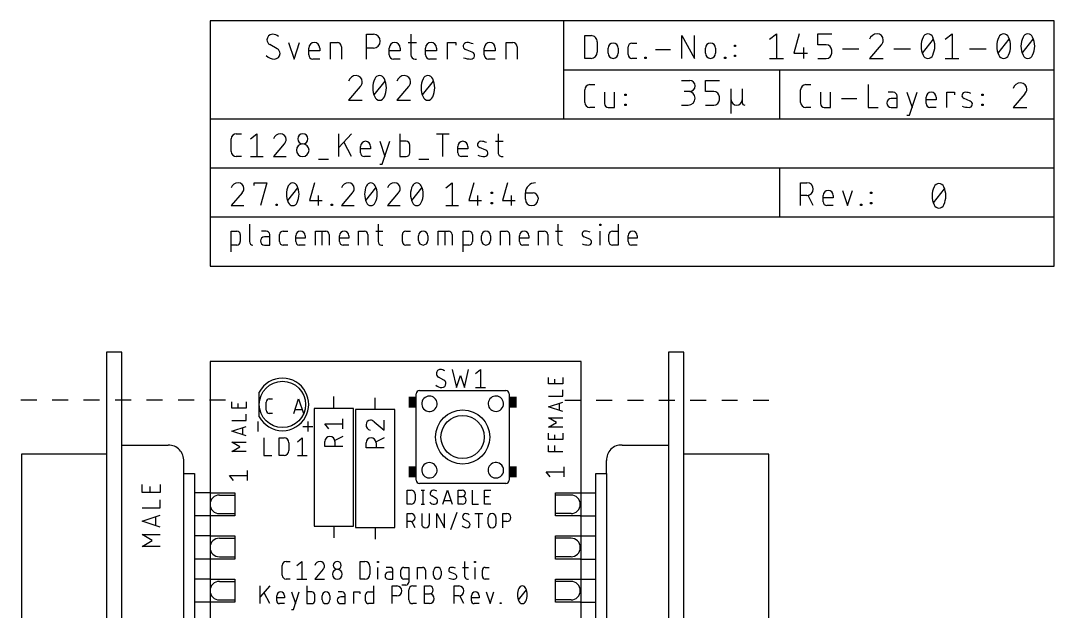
# Model space of a CAD drawing. Extents: x -12.2 to 54.6, y -5.6 to 69.1.
# Drawn here: x -12.2 to 54.6, y 30.8 to 69.1 of the extents above; entities that cross this region are included whole.
import ezdxf

# ---------------------------------------------------------------- set-up
doc = ezdxf.new("R2010")
doc.units = 0
for name, color, linetype in [('20', 30, 'CONTINUOUS'), ('21', 253, 'CONTINUOUS'), ('25', 253, 'CONTINUOUS'), ('48', 213, 'CONTINUOUS'), ('51', 253, 'CONTINUOUS')]:
    doc.layers.add(name, color=color, linetype=linetype)

# ---------------------------------------------------------------- blocks, each defined once
blk = doc.blocks.new('RECT')
blk.add_solid([(-0.5, -0.5), (0.5, -0.5), (-0.5, 0.5), (0.5, 0.5)])

msp = doc.modelspace()

# ---------------------------------------------------------------- linework, layer by layer
at = {"layer": '20'}
for p, q in [((0, 47), (0, -5)), ((24, 47), (0, 47)), ((24, -5), (24, 47))]:
    msp.add_line(p, q, dxfattribs=at)
at = {"layer": '21'}
for p, q in [((2.5485, 55.8864), (2.5485, 54.7645)), ((10.8694, 55.8864), (10.8694, 54.7645)), ((22.5046, 55.8864), (22.5046, 54.7645)), ((25.2019, 55.8116), (25.2019, 55.8864)), ((25.2019, 55.8864), (25.2767, 55.8864)), ((25.2767, 55.8116), (25.2019, 55.8116)), ((25.2767, 55.8864), (25.2767, 55.8116)), ((26.3968, 55.8864), (26.3968, 54.5402)), ((1.3589, 54.0914), (1.3589, 55.4376)), ((1.3589, 55.4376), (1.7328, 55.4376)), ((1.9572, 55.2133), (1.9572, 54.7645)), ((3.632, 55.4376), (3.3329, 55.4376)), ((3.8564, 55.0637), (3.5199, 55.0637)), ((3.8564, 54.5402), (3.8564, 55.2133)), ((4.5006, 54.7645), (4.5006, 55.2133)), ((4.725, 55.4376), (5.0241, 55.4376)), ((5.5481, 54.7645), (5.5481, 55.1385)), ((6.1464, 54.9889), (5.5481, 54.9889)), ((6.1464, 55.1385), (6.1464, 54.9889)), ((6.813, 54.5402), (6.813, 55.4376)), ((6.813, 55.4376), (7.4861, 55.4376)), ((7.2617, 54.5402), (7.2617, 55.4376)), ((7.7105, 55.2133), (7.7105, 54.5402)), ((8.3771, 54.7645), (8.3771, 55.1385)), ((8.9754, 54.9889), (8.3771, 54.9889)), ((8.9754, 55.1385), (8.9754, 54.9889)), ((9.609, 54.5402), (9.609, 55.4376)), ((9.609, 55.4376), (9.983, 55.4376)), ((10.2074, 55.2133), (10.2074, 54.5402)), ((10.7198, 55.4376), (11.1685, 55.4376)), ((12.44, 54.7645), (12.44, 55.2133)), ((12.6643, 55.4376), (12.9635, 55.4376)), ((13.4875, 54.8393), (13.4875, 55.1385)), ((14.0858, 55.1385), (14.0858, 54.8393)), ((14.7524, 54.5402), (14.7524, 55.4376)), ((14.7524, 55.4376), (15.4255, 55.4376)), ((15.2011, 54.5402), (15.2011, 55.4376)), ((15.6498, 55.2133), (15.6498, 54.5402)), ((16.3706, 54.0914), (16.3706, 55.4376)), ((16.3706, 55.4376), (16.7446, 55.4376)), ((16.969, 55.2133), (16.969, 54.7645)), ((17.5484, 54.8393), (17.5484, 55.1385)), ((18.1467, 55.1385), (18.1467, 54.8393)), ((18.7804, 54.5402), (18.7804, 55.4376)), ((18.7804, 55.4376), (19.1543, 55.4376)), ((19.3787, 55.2133), (19.3787, 54.5402)), ((20.0123, 54.7645), (20.0123, 55.1385)), ((20.6106, 54.9889), (20.0123, 54.9889)), ((20.6106, 55.1385), (20.6106, 54.9889)), ((21.2443, 54.5402), (21.2443, 55.4376)), ((21.2443, 55.4376), (21.6182, 55.4376)), ((21.8426, 55.2133), (21.8426, 54.5402)), ((22.355, 55.4376), (22.8038, 55.4376)), ((24.5594, 54.9141), (24.1854, 55.0637)), ((25.2393, 54.5402), (25.2393, 55.4376)), ((25.7985, 54.7645), (25.7985, 55.2133)), ((26.0229, 55.4376), (26.3968, 55.4376)), ((27.0391, 54.7645), (27.0391, 55.1385)), ((27.6374, 54.9889), (27.0391, 54.9889)), ((27.6374, 55.1385), (27.6374, 54.9889)), ((1.7328, 54.5402), (1.3589, 54.5402)), ((3.5199, 54.5402), (3.8564, 54.5402)), ((5.0241, 54.5402), (4.725, 54.5402)), ((6.1464, 54.5402), (5.7725, 54.5402)), ((8.9754, 54.5402), (8.6014, 54.5402)), ((11.0937, 54.5402), (11.1685, 54.5402)), ((12.9635, 54.5402), (12.6643, 54.5402)), ((16.7446, 54.5402), (16.3706, 54.5402)), ((20.6106, 54.5402), (20.2367, 54.5402)), ((22.729, 54.5402), (22.8038, 54.5402)), ((26.3968, 54.5402), (26.0229, 54.5402)), ((27.6374, 54.5402), (27.2635, 54.5402)), ((-5.7, 47.6), (-6.7, 47.6)), ((-6.7, 47.6), (-6.7, 41)), ((-5.7, 41.6), (-5.7, 47.6)), ((30.65, 47.6), (29.65, 47.6)), ((29.65, 47.6), (29.65, 41.6)), ((30.65, 41), (30.65, 47.6)), ((21.8948, 45.5561), (21.8948, 45.9625)), ((22.8092, 45.5561), (21.8948, 45.5561)), ((22.3012, 45.5561), (22.3012, 45.8609)), ((22.8092, 45.9625), (22.8092, 45.5561)), ((13.5875, 45.1188), (19.0875, 45.1188)), ((22.8092, 44.7637), (22.8092, 45.1701)), ((-11.2143, 44.5), (-12.25, 44.5)), ((-9.1786, 44.5), (-10.2143, 44.5)), ((-7.1429, 44.5), (-8.1786, 44.5)), ((-5.1071, 44.5), (-6.1429, 44.5)), ((-3.0714, 44.5), (-4.1071, 44.5)), ((-1.0357, 44.5), (-2.0714, 44.5)), ((1, 44.5), (-0.0357, 44.5)), ((1.4111, 43.9793), (1.4111, 44.3857)), ((1.8175, 43.9793), (1.8175, 44.2841)), ((2.3255, 44.3857), (2.3255, 43.9793)), ((8.0137, 43.9738), (8.0137, 44.7358)), ((10.6713, 43.8925), (10.6713, 44.6545)), ((21.8948, 44.7637), (22.8092, 44.7637)), ((21.8948, 44.0708), (22.8092, 44.3756)), ((22.5806, 44.2994), (22.5806, 43.8422)), ((22.95, 44.5), (23.9786, 44.5)), ((24.9786, 44.5), (26.0071, 44.5)), ((27.0071, 44.5), (28.0357, 44.5)), ((29.0357, 44.5), (30.0643, 44.5)), ((31.0643, 44.5), (32.0929, 44.5)), ((33.0929, 44.5), (34.1214, 44.5)), ((35.1214, 44.5), (36.15, 44.5)), ((2.3255, 43.9793), (1.4111, 43.9793)), ((2.3255, 43.1868), (2.3255, 43.5932)), ((6.7438, 43.9738), (6.7438, 36.3538)), ((9.2838, 43.9738), (6.7438, 43.9738)), ((9.2838, 36.3538), (9.2838, 43.9738)), ((9.4013, 43.8925), (9.4013, 36.2725)), ((11.9413, 43.8925), (9.4013, 43.8925)), ((11.9413, 36.2725), (11.9413, 43.8925)), ((13.3375, 40.6688), (13.3375, 43.5688)), ((19.3375, 43.5688), (19.3375, 40.7188)), ((22.8092, 43.766), (21.8948, 44.0708)), ((1.4111, 43.1868), (2.3255, 43.1868)), ((1.4111, 42.4939), (2.3255, 42.7987)), ((3.0925, 43.115), (3.0925, 42.48)), ((6.0088, 42.7975), (6.6438, 42.7975)), ((6.3262, 43.115), (6.3262, 42.48)), ((22.4028, 43.0649), (21.8948, 43.3697)), ((21.8948, 43.3697), (22.8092, 43.3697)), ((21.8948, 42.7601), (22.4028, 43.0649)), ((2.3255, 42.1891), (1.4111, 42.4939)), ((2.0968, 42.7225), (2.0968, 42.2653)), ((22.8092, 42.7601), (21.8948, 42.7601)), ((21.8948, 41.9595), (21.8948, 42.3659)), ((22.3012, 41.9595), (22.3012, 42.2643)), ((22.8092, 42.3659), (22.8092, 41.9595)), ((-5.7, 0.4), (-5.7, 41.6)), ((-5.7, 41.6), (-2.7, 41.6)), ((1.9191, 41.4881), (1.4111, 41.7929)), ((1.4111, 41.7929), (2.3255, 41.7929)), ((1.4111, 41.1833), (1.9191, 41.4881)), ((22.8092, 41.9595), (21.8948, 41.9595)), ((21.8948, 41.1671), (21.8948, 41.5735)), ((22.3012, 41.1671), (22.3012, 41.5735)), ((26.65, 41.6), (29.65, 41.6)), ((29.65, 41.6), (29.65, 0.4)), ((-6.7, 41), (-12.2, 41)), ((-12.2, 41), (-12.2, 1)), ((-6.7, 41), (-6.7, 1)), ((2.3255, 41.1833), (1.4111, 41.1833)), ((22.8092, 41.1671), (21.8948, 41.1671)), ((30.65, 1), (30.65, 41)), ((36.15, 41), (30.65, 41)), ((36.15, 1), (36.15, 41)), ((-1.7, 39.75), (-1.7, 40.55)), ((22.8992, 39.5508), (22.8992, 40.1999)), ((25.65, 39.75), (25.65, 40.6)), ((-1.7, 2.25), (-1.7, 39.75)), ((-1.7, 39.75), (-1, 39.75)), ((-1, 39.75), (-1, 2.25)), ((1.5104, 39.3001), (1.2508, 39.6246)), ((1.2508, 39.6246), (2.4192, 39.6246)), ((2.4192, 39.3001), (2.4192, 39.9492)), ((21.9904, 39.5508), (21.7308, 39.8754)), ((21.7308, 39.8754), (22.8992, 39.8754)), ((24.95, 2.25), (24.95, 39.75)), ((24.95, 39.75), (25.65, 39.75)), ((25.65, 39.75), (25.65, 2.25)), ((-4.3992, 38.5299), (-4.3992, 39.0492)), ((-3.8799, 38.5299), (-3.8799, 38.9194)), ((-3.2308, 39.0492), (-3.2308, 38.5299)), ((18.7375, 39.1187), (13.5875, 39.1187)), ((-3.2308, 38.5299), (-4.3992, 38.5299)), ((0, 38.514), (-1, 38.514)), ((12.7508, 37.7698), (12.7508, 38.6842)), ((12.7508, 38.6842), (13.0048, 38.6842)), ((13.2588, 38.4302), (13.2588, 38.0238)), ((13.6652, 38.6842), (13.8684, 38.6842)), ((13.7668, 38.6842), (13.7668, 37.7698)), ((14.6202, 38.1508), (14.3408, 38.3032)), ((15.047, 37.7698), (15.3518, 38.6842)), ((15.3518, 38.6842), (15.6566, 37.7698)), ((16.0579, 37.7698), (16.0579, 38.6842)), ((16.0579, 38.6842), (16.3119, 38.6842)), ((16.0579, 38.2778), (16.3119, 38.2778)), ((16.9591, 38.6842), (16.9591, 37.7698)), ((17.7515, 37.7698), (17.7515, 38.6842)), ((17.7515, 38.6842), (18.1579, 38.6842)), ((17.7515, 38.2778), (18.0563, 38.2778)), ((23.95, 38.514), (24.95, 38.514)), ((-4.3992, 37.5393), (-3.2308, 37.5393)), ((-3.2308, 37.5393), (-3.2308, 38.0586)), ((13.0048, 37.7698), (12.7508, 37.7698)), ((13.6652, 37.7698), (13.8684, 37.7698)), ((15.5804, 37.9984), (15.1232, 37.9984)), ((16.3119, 37.7698), (16.0579, 37.7698)), ((16.9591, 37.7698), (17.3655, 37.7698)), ((18.1579, 37.7698), (17.7515, 37.7698)), ((-4.3992, 36.6805), (-3.2308, 37.07)), ((-3.5229, 36.9726), (-3.5229, 36.3884)), ((0, 37.014), (-1, 37.014)), ((12.7508, 36.2458), (12.7508, 37.1602)), ((12.7508, 37.1602), (13.0048, 37.1602)), ((13.689, 37.1602), (13.689, 36.4998)), ((14.1971, 36.4998), (14.1971, 37.1602)), ((14.6644, 36.2458), (14.6644, 37.1602)), ((14.6644, 37.1602), (15.1724, 36.2458)), ((15.1724, 36.2458), (15.1724, 37.1602)), ((15.5686, 36.1442), (15.975, 37.2618)), ((16.7167, 36.6268), (16.4373, 36.7792)), ((17.1333, 37.1602), (17.6413, 37.1602)), ((17.3873, 36.2458), (17.3873, 37.1602)), ((17.9867, 36.4998), (17.9867, 36.9062)), ((18.4947, 36.9062), (18.4947, 36.4998)), ((18.9468, 36.2458), (18.9468, 37.1602)), ((18.9468, 37.1602), (19.2008, 37.1602)), ((23.95, 37.014), (24.95, 37.014)), ((-3.2308, 36.291), (-4.3992, 36.6805)), ((6.7438, 36.3538), (9.2838, 36.3538)), ((8.0137, 36.3538), (8.0137, 35.5918)), ((9.4013, 36.2725), (11.9413, 36.2725)), ((10.6713, 36.2725), (10.6713, 35.5105)), ((13.0048, 36.6522), (12.7508, 36.6522)), ((13.2588, 36.2458), (13.0556, 36.6522)), ((19.2008, 36.6522), (18.9468, 36.6522)), ((-3.7501, 35.4232), (-4.3992, 35.8127)), ((-4.3992, 35.8127), (-3.2308, 35.8127)), ((0, 35.72), (-1, 35.72)), ((23.95, 35.72), (24.95, 35.72)), ((-4.3992, 35.0337), (-3.7501, 35.4232)), ((-3.2308, 35.0337), (-4.3992, 35.0337)), ((0, 34.22), (-1, 34.22)), ((23.95, 34.22), (24.95, 34.22)), ((4.6673, 33.1788), (4.6673, 33.8137)), ((4.9213, 34.0678), (5.1753, 34.0678)), ((5.6235, 33.8137), (5.941, 34.0678)), ((5.941, 34.0678), (5.941, 32.9248)), ((7.3062, 33.5598), (6.7665, 32.9248)), ((9.7002, 32.9248), (9.7002, 34.0678)), ((9.7002, 34.0678), (10.0177, 34.0678)), ((10.3352, 33.7503), (10.3352, 33.2422)), ((10.8241, 34.0042), (10.8241, 34.0678)), ((10.8241, 34.0678), (10.8876, 34.0678)), ((10.8876, 34.0042), (10.8241, 34.0042)), ((10.8559, 32.9248), (10.8559, 33.6868)), ((10.8876, 34.0678), (10.8876, 34.0042)), ((11.6367, 33.6868), (11.3827, 33.6868)), ((11.8272, 32.9248), (11.8272, 33.4963)), ((12.3479, 33.1153), (12.3479, 33.4963)), ((12.5384, 33.6868), (12.8559, 33.6868)), ((12.8559, 33.6868), (12.8559, 32.7343)), ((13.4213, 32.9248), (13.4213, 33.6868)), ((13.4213, 33.6868), (13.7388, 33.6868)), ((13.9293, 33.4963), (13.9293, 32.9248)), ((14.45, 33.1788), (14.45, 33.4327)), ((14.958, 33.4327), (14.958, 33.1788)), ((16.3319, 33.6868), (16.7129, 33.6868)), ((16.4589, 34.0678), (16.4589, 33.1153)), ((17.1106, 34.0042), (17.1106, 34.0678)), ((17.1106, 34.0678), (17.1741, 34.0678)), ((17.1741, 34.0042), (17.1106, 34.0042)), ((17.1424, 32.9248), (17.1424, 33.6868)), ((17.1741, 34.0678), (17.1741, 34.0042)), ((17.6138, 33.1153), (17.6138, 33.4963)), ((17.8043, 33.6868), (18.0583, 33.6868)), ((0, 32.926), (-1, 32.926)), ((5.1753, 32.9248), (4.9213, 32.9248)), ((5.6235, 32.9248), (6.2585, 32.9248)), ((6.7665, 32.9248), (7.4015, 32.9248)), ((10.0177, 32.9248), (9.7002, 32.9248)), ((11.8272, 33.3693), (11.5414, 33.3693)), ((11.5414, 32.9248), (11.8272, 32.9248)), ((12.8559, 32.9248), (12.5384, 32.9248)), ((15.8533, 33.2422), (15.5358, 33.3693)), ((16.6494, 32.9248), (16.7129, 32.9248)), ((18.0583, 32.9248), (17.8043, 32.9248)), ((23.95, 32.926), (24.95, 32.926)), ((3.2385, 31.3373), (3.2385, 32.4802)), ((3.8735, 32.4802), (3.2385, 31.7818)), ((5.2641, 32.0993), (5.5182, 31.3373)), ((5.3912, 30.9563), (5.7721, 32.0993)), ((6.2614, 32.4802), (6.2614, 31.3373)), ((6.5789, 32.0993), (6.2614, 32.0993)), ((8.5468, 32.0993), (8.2928, 32.0993)), ((9.3102, 31.3373), (9.3102, 32.0993)), ((9.3102, 32.0993), (9.6912, 32.0993)), ((9.6912, 32.0993), (9.6912, 31.9723)), ((10.2486, 32.0993), (10.5661, 32.0993)), ((10.5661, 32.4802), (10.5661, 31.3373)), ((11.7729, 31.3373), (11.7729, 32.4802)), ((11.7729, 32.4802), (12.0904, 32.4802)), ((12.6654, 32.5438), (12.4114, 32.5438)), ((12.855, 31.5913), (12.855, 32.2263)), ((13.109, 32.4802), (13.363, 32.4802)), ((13.8684, 31.3373), (13.8684, 32.4802)), ((13.8684, 32.4802), (14.1859, 32.4802)), ((15.7797, 31.3373), (15.7797, 32.4802)), ((15.7797, 32.4802), (16.0973, 32.4802)), ((17.8543, 32.0993), (18.1083, 31.3373)), ((18.1083, 31.3373), (18.3623, 32.0993)), ((19.9498, 31.5913), (20.4578, 32.2263)), ((0, 31.426), (-1, 31.426)), ((3.8735, 31.3373), (3.4925, 32.0358)), ((4.3117, 31.5278), (4.3117, 31.8453)), ((4.8197, 31.7183), (4.3117, 31.7183)), ((4.8197, 31.8453), (4.8197, 31.7183)), ((6.7694, 31.5278), (6.7694, 31.9088)), ((7.2453, 31.5913), (7.2453, 31.8453)), ((7.7533, 31.8453), (7.7533, 31.5913)), ((8.7373, 31.7818), (8.4516, 31.7818)), ((8.7373, 31.3373), (8.7373, 31.9088)), ((10.0581, 31.5278), (10.0581, 31.9088)), ((12.0904, 31.8453), (11.7729, 31.8453)), ((13.8684, 31.9723), (14.1859, 31.9723)), ((16.0973, 31.8453), (15.7797, 31.8453)), ((16.4148, 31.3373), (16.1608, 31.8453)), ((16.9018, 31.5278), (16.9018, 31.8453)), ((17.4098, 31.7183), (16.9018, 31.7183)), ((17.4098, 31.8453), (17.4098, 31.7183)), ((23.95, 31.426), (24.95, 31.426)), ((4.8197, 31.3373), (4.5022, 31.3373)), ((5.2641, 30.9563), (5.3912, 30.9563)), ((6.2614, 31.3373), (6.5789, 31.3373)), ((8.4516, 31.3373), (8.7373, 31.3373)), ((10.5661, 31.3373), (10.2486, 31.3373)), ((13.363, 31.3373), (13.109, 31.3373)), ((14.1859, 31.3373), (13.8684, 31.3373)), ((17.4098, 31.3373), (17.0923, 31.3373)), ((18.7623, 31.3373), (18.7623, 31.4008)), ((18.7623, 31.4008), (18.8258, 31.4008)), ((18.8258, 31.3373), (18.7623, 31.3373)), ((18.8258, 31.4008), (18.8258, 31.3373))]:
    msp.add_line(p, q, dxfattribs=at)
for radius in [1.75, 1.4]:
    msp.add_circle((16.3375, 42.1187), radius, dxfattribs=at)
for centre, radius, start, end in [((1.7328, 55.2133), 0.2244, 0, 90), ((3.5199, 54.8019), 0.2618, 90, 270), ((3.632, 55.2133), 0.2244, 0, 90), ((4.725, 55.2133), 0.2244, 89.9992, 180), ((5.8473, 55.1385), 0.2992, 0, 180), ((7.4861, 55.2133), 0.2244, 0, 90), ((8.6762, 55.1385), 0.2992, 0, 180), ((9.983, 55.2133), 0.2244, 0, 90), ((12.6643, 55.2133), 0.2244, 89.9992, 180), ((13.7866, 55.1385), 0.2992, 0, 180), ((13.7866, 54.8393), 0.2992, 180, 0), ((15.4255, 55.2133), 0.2244, 0, 90), ((16.7446, 55.2133), 0.2244, 0, 90), ((17.8475, 55.1385), 0.2992, 0, 180), ((17.8475, 54.8393), 0.2992, 180, 0), ((19.1543, 55.2133), 0.2244, 0, 90), ((20.3115, 55.1385), 0.2992, 0, 180), ((21.6182, 55.2133), 0.2244, 0, 90), ((24.2574, 55.2437), 0.1939, 89.181, 248.1986), ((24.2481, 54.5884), 0.8493, 65.7609, 89.181), ((24.4874, 54.734), 0.1939, 269.181, 68.1986), ((26.0229, 55.2133), 0.2244, 89.9992, 180), ((27.3382, 55.1385), 0.2992, 0, 180), ((1.7328, 54.7645), 0.2244, 270.0008, 0), ((2.7729, 54.7645), 0.2244, 180, 270), ((4.725, 54.7645), 0.2244, 180, 270), ((5.7725, 54.7645), 0.2244, 180, 270), ((8.6014, 54.7645), 0.2244, 180, 270), ((11.0937, 54.7645), 0.2244, 180, 270), ((12.6643, 54.7645), 0.2244, 180, 270), ((16.7446, 54.7645), 0.2244, 270.0008, 0), ((20.2367, 54.7645), 0.2244, 180, 270), ((22.729, 54.7645), 0.2244, 180, 270), ((24.5027, 55.8085), 1.2684, 250.2096, 269.181), ((26.0229, 54.7645), 0.2244, 180, 270), ((27.2635, 54.7645), 0.2244, 180, 270), ((4.68, 44.2263), 1.7, 28.0725, 151.9275), ((4.68, 44.2263), 1.7, 28.0725, 151.9275), ((14.1877, 44.2654), 0.4975, 232.8791, 134.749), ((18.4873, 44.2721), 0.4975, 52.8791, 314.749), ((4.68, 44.2263), 1.7, 208.0725, 331.9275), ((4.68, 44.2263), 1.7, 208.0725, 331.9275), ((-2.6994, 40.5994), 1.0006, 357.1716, 90.034), ((26.6, 40.65), 0.9513, 86.9872, 183.0128), ((14.1877, 39.9654), 0.4975, 232.8791, 134.749), ((18.4875, 39.9688), 0.5, 53.1301, 306.8699), ((13.0048, 38.4302), 0.254, 0, 90), ((14.4424, 38.481), 0.2032, 90, 180), ((14.4456, 38.481), 0.2064, 180, 239.4898), ((14.4424, 38.3032), 0.381, 53.1301, 90), ((14.5155, 37.973), 0.2064, 360, 59.4898), ((16.3119, 38.481), 0.2032, 270, 90), ((16.3119, 38.0238), 0.254, 270, 90), ((13.0048, 38.0238), 0.254, 270, 0), ((14.5186, 38.1991), 0.4293, 224.7602, 270), ((14.5186, 37.973), 0.2032, 270, 0), ((13.0048, 36.9062), 0.254, 270, 90), ((16.5389, 36.957), 0.2032, 90, 180), ((16.5421, 36.957), 0.2064, 180, 239.4898), ((16.5389, 36.7792), 0.381, 53.1301, 90), ((18.2407, 36.9062), 0.254, 0, 180), ((19.2008, 36.9062), 0.254, 270, 90), ((13.9431, 36.4998), 0.254, 180, 0), ((16.6151, 36.6751), 0.4293, 224.7602, 270), ((16.6151, 36.449), 0.2032, 270, 0), ((16.6119, 36.449), 0.2064, 360, 59.4898), ((18.2407, 36.4998), 0.254, 180, 0), ((4.9213, 33.8137), 0.254, 90, 180), ((7.1157, 33.7006), 0.3671, 90, 162.0547), ((7.1157, 33.782), 0.2858, 0, 90), ((7.0946, 33.782), 0.3069, 313.6027, 0.0001), ((8.227, 33.2422), 0.3175, 0, 180), ((8.227, 33.8137), 0.254, 0, 180), ((8.227, 33.8137), 0.254, 180, 0), ((10.0177, 33.7503), 0.3175, 0, 90), ((11.6367, 33.4963), 0.1905, 0, 90), ((12.5384, 33.4963), 0.1905, 90, 180), ((13.7388, 33.4963), 0.1905, 0, 90), ((14.704, 33.4327), 0.254, 0, 180), ((15.597, 33.5221), 0.1646, 89.1811, 248.1992), ((15.589, 32.9657), 0.7211, 65.7613, 89.1811), ((17.8043, 33.4963), 0.1905, 90, 180), ((4.9213, 33.1788), 0.254, 180, 270), ((8.227, 33.2422), 0.3175, 180, 0), ((10.0177, 33.2422), 0.3175, 270, 0), ((11.5414, 33.147), 0.2223, 90, 270), ((12.5384, 33.1153), 0.1905, 180, 270), ((14.704, 33.1788), 0.254, 180, 0), ((15.8052, 34.0016), 1.077, 250.2092, 269.1811), ((15.7922, 33.0894), 0.1646, 269.1811, 68.1992), ((16.6494, 33.1153), 0.1905, 180, 270), ((17.8043, 33.1153), 0.1905, 180, 270), ((4.5657, 31.8453), 0.254, 0, 180), ((6.5789, 31.9088), 0.1905, 0, 90), ((7.4993, 31.8453), 0.254, 0, 180), ((8.5468, 31.9088), 0.1905, 0, 90), ((10.2486, 31.9088), 0.1905, 90, 180), ((12.0904, 32.1628), 0.3175, 270, 90), ((12.6654, 32.7343), 0.1905, 270, 0), ((13.109, 32.2263), 0.254, 90, 180), ((14.1859, 32.2263), 0.254, 270, 90), ((16.0973, 32.1628), 0.3175, 270, 90), ((17.1558, 31.8453), 0.254, 0, 180), ((20.8282, 31.9088), 0.9419, 154.0108, 180), ((20.2038, 32.2453), 0.235, 90, 161.0754), ((20.2038, 32.2453), 0.235, 18.9246, 90), ((19.5794, 31.9088), 0.9419, 360, 25.9892), ((4.5022, 31.5278), 0.1905, 180, 270), ((6.5789, 31.5278), 0.1905, 270, 0), ((7.4993, 31.5913), 0.254, 180, 0), ((8.4516, 31.5595), 0.2223, 90, 270), ((10.2486, 31.5278), 0.1905, 180, 270), ((13.109, 31.5913), 0.254, 180, 270), ((14.1859, 31.6547), 0.3175, 270, 90), ((17.0923, 31.5278), 0.1905, 180, 270), ((20.8282, 31.9088), 0.9419, 180, 205.9892), ((20.2038, 31.5722), 0.235, 198.9246, 270), ((20.2038, 31.5722), 0.235, 270, 341.0754), ((19.5794, 31.9088), 0.9419, 334.0108, 0)]:
    msp.add_arc(centre, radius, start, end, dxfattribs=at)
at = {"layer": '25'}
for p, q in [((15.6709, 46.488), (15.9305, 45.3195)), ((16.4498, 45.3195), (16.7094, 46.488)), ((17.161, 46.2283), (17.4855, 46.488)), ((17.4855, 46.488), (17.4855, 45.3195)), ((15.1276, 45.8064), (14.7706, 46.0011)), ((15.9305, 45.3195), (16.1902, 46.0985)), ((16.1902, 46.0985), (16.4498, 45.3195)), ((17.161, 45.3195), (17.8101, 45.3195)), ((7.6892, 42.6388), (7.4296, 42.9634)), ((7.4296, 42.9634), (8.598, 42.9634)), ((8.598, 42.6388), (8.598, 43.288)), ((10.6063, 43.1093), (11.2554, 42.5576)), ((11.2554, 42.5576), (11.2554, 43.2067)), ((8.598, 42.1523), (8.0787, 41.8927)), ((3.4798, 42.0703), (3.4798, 40.9273)), ((4.4678, 40.9273), (4.4678, 42.0703)), ((4.4678, 42.0703), (4.7853, 42.0703)), ((5.1028, 41.7527), (5.1028, 41.2448)), ((5.6489, 41.8163), (5.9664, 42.0703)), ((5.9664, 42.0703), (5.9664, 40.9273)), ((7.4296, 41.5032), (7.4296, 41.8278)), ((8.598, 41.5032), (7.4296, 41.5032)), ((8.0787, 41.8278), (8.0787, 41.5032)), ((10.087, 41.422), (10.087, 41.7465)), ((11.2554, 42.0711), (10.7362, 41.8114)), ((10.7362, 41.7465), (10.7362, 41.422)), ((3.4798, 40.9273), (3.9878, 40.9273)), ((4.7853, 40.9273), (4.4678, 40.9273)), ((5.6489, 40.9273), (6.2839, 40.9273)), ((11.2554, 41.422), (10.087, 41.422))]:
    msp.add_line(p, q, dxfattribs=at)
for centre, radius, start, end in [((14.9004, 46.2283), 0.2596, 89.9993, 180), ((14.9045, 46.2283), 0.2637, 179.9998, 239.4902), ((14.9004, 46.0011), 0.4868, 53.1301, 89.9993), ((14.9978, 45.8681), 0.5485, 224.761, 269.9999), ((14.9978, 45.5792), 0.2596, 270, 0), ((14.9937, 45.5792), 0.2637, 0.0001, 59.4899), ((10.4623, 42.9146), 0.3753, 180.0001, 252.0554), ((10.3792, 42.9146), 0.2921, 90, 180), ((10.3792, 42.893), 0.3137, 43.6034, 90.0002), ((7.7541, 41.8278), 0.3246, 0, 180), ((4.7853, 41.7527), 0.3175, 0, 90), ((10.4116, 41.7465), 0.3246, 0, 180), ((4.7853, 41.2448), 0.3175, 270, 0)]:
    msp.add_arc(centre, radius, start, end, dxfattribs=at)
at = {"layer": '48'}
for p, q in [((22.86, 69.0563), (0, 69.0563)), ((0, 69.0563), (0, 62.7063)), ((54.61, 69.0563), (22.86, 69.0563)), ((22.86, 69.0563), (22.86, 65.8813)), ((54.61, 65.8813), (54.61, 69.0563)), ((36.1948, 67.8498), (36.6393, 68.2054)), ((36.6393, 68.2054), (36.6393, 66.6052)), ((38.1135, 68.2054), (37.7579, 66.9608)), ((39.321, 67.4942), (39.321, 68.2054)), ((39.321, 68.2054), (40.21, 68.2054)), ((47.5535, 67.8498), (47.998, 68.2054)), ((47.998, 68.2054), (47.998, 66.6052)), ((5.0797, 67.6402), (5.4353, 66.5734)), ((5.4353, 66.5734), (5.7909, 67.6402)), ((7.7891, 66.5734), (7.7891, 67.6402)), ((7.7891, 67.6402), (8.2336, 67.6402)), ((10.1202, 66.5734), (10.1202, 68.1736)), ((10.1202, 68.1736), (10.5647, 68.1736)), ((12.8151, 67.6402), (13.3485, 67.6402)), ((12.9929, 68.1736), (12.9929, 66.8401)), ((15.3535, 66.5734), (15.3535, 67.6402)), ((15.3535, 67.6402), (15.8869, 67.6402)), ((15.8869, 67.6402), (15.8869, 67.4624)), ((19.1478, 66.5734), (19.1478, 67.6402)), ((19.1478, 67.6402), (19.5922, 67.6402)), ((24.2316, 66.6179), (24.2316, 68.0911)), ((24.2316, 68.0911), (24.6408, 68.0911)), ((25.05, 67.6818), (25.05, 67.0271)), ((27.2865, 67.6), (27.6139, 67.6)), ((30.5248, 66.6179), (30.5248, 68.0911)), ((30.5248, 68.0911), (31.3432, 66.6179)), ((31.3432, 66.6179), (31.3432, 68.0911)), ((46.0792, 66.9608), (46.7904, 67.8498)), ((50.977, 66.9608), (51.6882, 67.8498)), ((52.5401, 66.9608), (53.2513, 67.8498)), ((4.3473, 67.2401), (3.8583, 67.5069)), ((6.3823, 66.8401), (6.3823, 67.2846)), ((7.0935, 67.1068), (6.3823, 67.1068)), ((7.0935, 67.2846), (7.0935, 67.1068)), ((8.5003, 67.3735), (8.5003, 66.5734)), ((10.5647, 67.2846), (10.1202, 67.2846)), ((11.5927, 66.8401), (11.5927, 67.2846)), ((12.3039, 67.1068), (11.5927, 67.1068)), ((12.3039, 67.2846), (12.3039, 67.1068)), ((13.9373, 66.8401), (13.9373, 67.2846)), ((14.6485, 67.1068), (13.9373, 67.1068)), ((14.6485, 67.2846), (14.6485, 67.1068)), ((16.9641, 67.0179), (16.5196, 67.1957)), ((17.7409, 66.8401), (17.7409, 67.2846)), ((18.4521, 67.1068), (17.7409, 67.1068)), ((18.4521, 67.2846), (18.4521, 67.1068)), ((19.859, 67.3735), (19.859, 66.5734)), ((25.7505, 66.9452), (25.7505, 67.2726)), ((26.4052, 67.2726), (26.4052, 66.9452)), ((27.041, 66.8634), (27.041, 67.3544)), ((28.8077, 67.1908), (29.7898, 67.1908)), ((32.0436, 66.9452), (32.0436, 67.2726)), ((32.6984, 67.2726), (32.6984, 66.9452)), ((33.9158, 67.3954), (33.9158, 67.4772)), ((33.9158, 67.4772), (33.9976, 67.4772)), ((33.9976, 67.3954), (33.9158, 67.3954)), ((33.9976, 67.4772), (33.9976, 67.3954)), ((37.7579, 66.9608), (38.6469, 66.9608)), ((38.3802, 67.3163), (38.3802, 66.6052)), ((39.8544, 67.4942), (39.321, 67.4942)), ((40.21, 66.9608), (40.21, 67.1386)), ((40.8994, 67.2275), (41.9662, 67.2275)), ((43.4113, 67.4942), (42.6557, 66.6052)), ((44.2341, 67.2275), (45.3009, 67.2275)), ((49.1319, 67.2275), (50.1987, 67.2275)), ((7.0935, 66.5734), (6.649, 66.5734)), ((12.3039, 66.5734), (11.8594, 66.5734)), ((13.2596, 66.5734), (13.3485, 66.5734)), ((14.6485, 66.5734), (14.204, 66.5734)), ((18.4521, 66.5734), (18.0076, 66.5734)), ((24.6408, 66.6179), (24.2316, 66.6179)), ((27.6139, 66.6179), (27.2865, 66.6179)), ((28.1181, 66.6179), (28.1181, 66.6997)), ((28.1181, 66.6997), (28.2, 66.6997)), ((28.2, 66.6179), (28.1181, 66.6179)), ((28.2, 66.6997), (28.2, 66.6179)), ((33.2716, 66.6179), (33.2716, 66.6997)), ((33.2716, 66.6997), (33.3534, 66.6997)), ((33.3534, 66.6179), (33.2716, 66.6179)), ((33.3534, 66.6997), (33.3534, 66.6179)), ((33.9158, 66.7406), (33.9158, 66.8225)), ((33.9158, 66.8225), (33.9976, 66.8225)), ((33.9976, 66.7406), (33.9158, 66.7406)), ((33.9976, 66.8225), (33.9976, 66.7406)), ((36.1948, 66.6052), (37.0838, 66.6052)), ((39.321, 66.6052), (39.8544, 66.6052)), ((42.6557, 66.6052), (43.5447, 66.6052)), ((47.5535, 66.6052), (48.4425, 66.6052)), ((22.86, 65.8813), (22.86, 62.7063)), ((22.86, 65.8813), (36.83, 65.8813)), ((36.83, 65.8813), (54.61, 65.8813)), ((36.83, 65.8813), (36.83, 62.7063)), ((54.61, 62.7063), (54.61, 65.8813)), ((10.6103, 64.262), (11.3215, 65.151)), ((13.7366, 64.262), (14.4478, 65.151)), ((24.559, 64.916), (24.8864, 64.916)), ((30.4895, 65.1891), (31.0229, 65.1891)), ((32.0526, 64.4779), (32.0526, 65.1891)), ((32.0526, 65.1891), (32.9417, 65.1891)), ((38.529, 64.916), (38.8564, 64.916)), ((42.5708, 64.916), (42.5708, 63.4428)), ((9.714, 64.7954), (8.9583, 63.9064)), ((12.8402, 64.7954), (12.0846, 63.9064)), ((24.2316, 63.7702), (24.2316, 64.5887)), ((25.5077, 64.425), (25.5077, 63.6884)), ((26.1624, 63.4428), (26.1624, 64.425)), ((26.8347, 64.2204), (26.8347, 64.3022)), ((26.8347, 64.3022), (26.9166, 64.3022)), ((26.9166, 64.2204), (26.8347, 64.2204)), ((26.9166, 64.3022), (26.9166, 64.2204)), ((31.0229, 64.4779), (30.6673, 64.4779)), ((32.5861, 64.4779), (32.0526, 64.4779)), ((33.709, 63.0555), (33.709, 64.6557)), ((34.4202, 64.6557), (34.4202, 63.9445)), ((38.2016, 63.7702), (38.2016, 64.5887)), ((39.4777, 64.425), (39.4777, 63.6884)), ((40.1324, 63.4428), (40.1324, 64.425)), ((44.1889, 64.425), (43.8615, 64.425)), ((45.0771, 64.425), (45.4045, 63.4428)), ((45.2408, 62.9518), (45.7319, 64.425)), ((47.6643, 63.4428), (47.6643, 64.425)), ((47.6643, 64.425), (48.1553, 64.425)), ((48.1553, 64.425), (48.1553, 64.2613)), ((49.9224, 64.2204), (49.9224, 64.3022)), ((49.9224, 64.3022), (50.0043, 64.3022)), ((50.0043, 64.2204), (49.9224, 64.2204)), ((50.0043, 64.3022), (50.0043, 64.2204)), ((52.6987, 64.3192), (51.943, 63.4302)), ((8.9583, 63.9064), (9.8473, 63.9064)), ((12.0846, 63.9064), (12.9736, 63.9064)), ((26.8347, 63.5656), (26.8347, 63.6475)), ((26.8347, 63.6475), (26.9166, 63.6475)), ((26.9166, 63.5656), (26.8347, 63.5656)), ((26.9166, 63.6475), (26.9166, 63.5656)), ((30.4895, 63.5889), (30.934, 63.5889)), ((32.0526, 63.5889), (32.5861, 63.5889)), ((32.9417, 63.9445), (32.9417, 64.1223)), ((34.4202, 63.9445), (34.4202, 63.7667)), ((40.8501, 64.0158), (41.8322, 64.0158)), ((44.4344, 64.0158), (44.0661, 64.0158)), ((44.4344, 63.4428), (44.4344, 64.1795)), ((46.3159, 63.6884), (46.3159, 64.0976)), ((46.9707, 63.9339), (46.3159, 63.9339)), ((46.9707, 64.0976), (46.9707, 63.9339)), ((49.1769, 63.8521), (48.7677, 64.0158)), ((49.9224, 63.5656), (49.9224, 63.6475)), ((49.9224, 63.6475), (50.0043, 63.6475)), ((50.0043, 63.5656), (49.9224, 63.5656)), ((50.0043, 63.6475), (50.0043, 63.5656)), ((24.8864, 63.4428), (24.559, 63.4428)), ((25.7532, 63.4428), (26.1624, 63.4428)), ((38.8564, 63.4428), (38.529, 63.4428)), ((39.7232, 63.4428), (40.1324, 63.4428)), ((42.5708, 63.4428), (43.2256, 63.4428)), ((44.0661, 63.4428), (44.4344, 63.4428)), ((45.0771, 62.9518), (45.2408, 62.9518)), ((46.9707, 63.4428), (46.5615, 63.4428)), ((51.943, 63.4302), (52.832, 63.4302)), ((0, 62.7063), (0, 59.5313)), ((0, 62.7063), (22.86, 62.7063)), ((22.86, 62.7063), (36.83, 62.7063)), ((36.83, 62.7063), (54.61, 62.7063)), ((54.61, 59.5313), (54.61, 62.7063)), ((1.699, 61.7411), (2.0264, 61.7411)), ((2.6154, 61.4137), (3.0246, 61.7411)), ((3.0246, 61.7411), (3.0246, 60.2679)), ((8.34, 60.2679), (8.34, 61.7411)), ((9.1585, 61.7411), (8.34, 60.8408)), ((12.2699, 61.7411), (12.2699, 60.2679)), ((14.6567, 61.7411), (15.4751, 61.7411)), ((15.0659, 60.2679), (15.0659, 61.7411)), ((18.6366, 61.7411), (18.6366, 60.5134)), ((1.3716, 60.5952), (1.3716, 61.4137)), ((4.7976, 61.0863), (4.102, 60.2679)), ((9.1585, 60.2679), (8.6674, 61.1681)), ((9.7337, 60.5134), (9.7337, 60.9226)), ((10.3884, 60.9226), (10.3884, 60.7589)), ((10.9725, 61.25), (11.2999, 60.2679)), ((11.1362, 59.7768), (11.6273, 61.25)), ((12.6792, 61.25), (12.2699, 61.25)), ((12.9247, 60.5134), (12.9247, 61.0045)), ((16.0269, 60.5134), (16.0269, 60.9226)), ((16.6816, 60.9226), (16.6816, 60.7589)), ((18.4729, 61.25), (18.964, 61.25)), ((2.0264, 60.2679), (1.699, 60.2679)), ((2.6154, 60.2679), (3.4338, 60.2679)), ((4.102, 60.2679), (4.9204, 60.2679)), ((10.3884, 60.7589), (9.7337, 60.7589)), ((10.3884, 60.2679), (9.9792, 60.2679)), ((12.2699, 60.2679), (12.6792, 60.2679)), ((16.6816, 60.7589), (16.0269, 60.7589)), ((16.6816, 60.2679), (16.2724, 60.2679)), ((17.8472, 60.6771), (17.438, 60.8408)), ((18.8821, 60.2679), (18.964, 60.2679)), ((0, 59.5313), (0, 56.3563)), ((0, 59.5313), (36.83, 59.5313)), ((7.0083, 60.1042), (7.6631, 60.1042)), ((10.9725, 59.7768), (11.1362, 59.7768)), ((13.4997, 60.1042), (14.1544, 60.1042)), ((36.83, 59.5313), (54.61, 59.5313)), ((36.83, 59.5313), (36.83, 56.3563)), ((54.61, 56.3563), (54.61, 59.5313)), ((2.8582, 58.4024), (2.8582, 58.5661)), ((2.8582, 58.5661), (3.6766, 58.5661)), ((3.6766, 58.5661), (3.2674, 57.0929)), ((5.0212, 57.4202), (5.676, 58.2387)), ((6.7533, 58.5661), (6.426, 57.4202)), ((10.0756, 57.4202), (10.7303, 58.2387)), ((13.0487, 57.4202), (13.7035, 58.2387)), ((15.2463, 58.2387), (15.6555, 58.5661)), ((15.6555, 58.5661), (15.6555, 57.0929)), ((17.0602, 58.5661), (16.7329, 57.4202)), ((19.2405, 58.5661), (18.9132, 57.4202)), ((38.2016, 57.0929), (38.2016, 58.5661)), ((38.2016, 58.5661), (38.6108, 58.5661)), ((2.0673, 57.9113), (1.3716, 57.0929)), ((6.9989, 57.7476), (6.9989, 57.0929)), ((9.2028, 57.9113), (8.5072, 57.0929)), ((12.176, 57.9113), (11.4803, 57.0929)), ((17.3058, 57.7476), (17.3058, 57.0929)), ((18.1913, 57.8704), (18.1913, 57.9522)), ((18.1913, 57.9522), (18.2732, 57.9522)), ((18.2732, 57.8704), (18.1913, 57.8704)), ((18.2732, 57.9522), (18.2732, 57.8704)), ((19.4861, 57.7476), (19.4861, 57.0929)), ((20.3997, 57.9113), (20.8908, 57.9113)), ((20.3997, 57.5021), (20.3997, 57.9113)), ((21.2182, 57.5839), (21.2182, 57.5021)), ((38.6108, 57.7476), (38.2016, 57.7476)), ((39.02, 57.0929), (38.6927, 57.7476)), ((39.6596, 57.3384), (39.6596, 57.7476)), ((40.3143, 57.5839), (39.6596, 57.5839)), ((40.3143, 57.7476), (40.3143, 57.5839)), ((40.8984, 58.075), (41.2258, 57.0929)), ((41.2258, 57.0929), (41.5532, 58.075)), ((42.721, 57.8704), (42.721, 57.9522)), ((42.721, 57.9522), (42.8028, 57.9522)), ((42.8028, 57.8704), (42.721, 57.8704)), ((42.8028, 57.9522), (42.8028, 57.8704)), ((46.7932, 57.277), (47.5044, 58.166)), ((1.3716, 57.0929), (2.19, 57.0929)), ((4.2671, 57.0929), (4.2671, 57.1747)), ((4.2671, 57.1747), (4.3489, 57.1747)), ((4.3489, 57.0929), (4.2671, 57.0929)), ((4.3489, 57.1747), (4.3489, 57.0929)), ((6.426, 57.4202), (7.2444, 57.4202)), ((7.8349, 57.0929), (7.8349, 57.1747)), ((7.8349, 57.1747), (7.9167, 57.1747)), ((7.9167, 57.0929), (7.8349, 57.0929)), ((7.9167, 57.1747), (7.9167, 57.0929)), ((8.5072, 57.0929), (9.3256, 57.0929)), ((11.4803, 57.0929), (12.2987, 57.0929)), ((15.2463, 57.0929), (16.0647, 57.0929)), ((16.7329, 57.4202), (17.5513, 57.4202)), ((18.1913, 57.2156), (18.1913, 57.2975)), ((18.1913, 57.2975), (18.2732, 57.2975)), ((18.2732, 57.2156), (18.1913, 57.2156)), ((18.2732, 57.2975), (18.2732, 57.2156)), ((18.9132, 57.4202), (19.7316, 57.4202)), ((40.3143, 57.0929), (39.9051, 57.0929)), ((42.0768, 57.0929), (42.0768, 57.1747)), ((42.0768, 57.1747), (42.1586, 57.1747)), ((42.1586, 57.0929), (42.0768, 57.0929)), ((42.1586, 57.1747), (42.1586, 57.0929)), ((42.721, 57.2156), (42.721, 57.2975)), ((42.721, 57.2975), (42.8028, 57.2975)), ((42.8028, 57.2156), (42.721, 57.2156)), ((42.8028, 57.2975), (42.8028, 57.2156)), ((0, 56.3563), (0, 53.1813)), ((0, 56.3563), (36.83, 56.3563)), ((36.83, 56.3563), (54.61, 56.3563)), ((54.61, 53.1813), (54.61, 56.3563)), ((0, 53.1813), (54.61, 53.1813))]:
    msp.add_line(p, q, dxfattribs=at)
for centre, radius, start, end in [((43.1446, 67.6914), 0.514, 90, 162.0547), ((43.1446, 67.8053), 0.4001, 0, 90), ((46.4348, 67.8764), 0.3289, 90.0001, 161.0753), ((46.4348, 67.8764), 0.3289, 18.9247, 89.9999), ((51.3326, 67.8764), 0.3289, 90.0001, 161.0753), ((51.3326, 67.8764), 0.3289, 18.9247, 89.9999), ((52.8957, 67.8764), 0.3289, 90.0001, 161.0753), ((52.8957, 67.8764), 0.3289, 18.9247, 89.9999), ((4.0361, 67.818), 0.3556, 90, 180), ((4.0417, 67.818), 0.3612, 180, 239.4898), ((4.0361, 67.5069), 0.6668, 53.1301, 90), ((6.7379, 67.2846), 0.3556, 0, 180), ((8.2336, 67.3735), 0.2667, 0, 90), ((10.5647, 67.7291), 0.4445, 270, 90), ((11.9483, 67.2846), 0.3556, 0, 180), ((14.2929, 67.2846), 0.3556, 0, 180), ((16.6052, 67.4097), 0.2305, 89.1813, 248.1989), ((16.5941, 66.6307), 1.0096, 65.7611, 89.1813), ((18.0965, 67.2846), 0.3556, 0, 180), ((19.5922, 67.3735), 0.2667, 0, 90), ((24.6408, 67.6818), 0.4092, 359.9996, 90), ((26.0778, 67.2726), 0.3274, 0, 180), ((27.2865, 67.3544), 0.2455, 90, 180), ((32.371, 67.2726), 0.3274, 0, 180), ((43.115, 67.8053), 0.4297, 313.6029, 359.9999), ((47.309, 67.4053), 1.3187, 154.0108, 180), ((45.5606, 67.4053), 1.3187, 0, 25.9892), ((52.2068, 67.4053), 1.3187, 154.0108, 180), ((50.4584, 67.4053), 1.3187, 0, 25.9892), ((53.7699, 67.4053), 1.3187, 154.0108, 180), ((52.0216, 67.4053), 1.3187, 0, 25.9892), ((4.1695, 66.929), 0.3556, 270, 0), ((4.1639, 66.929), 0.3612, 360, 59.4898), ((16.8785, 66.8039), 0.2305, 269.1813, 68.1989), ((24.6408, 67.0271), 0.4092, 270.0004, 360), ((26.0778, 66.9452), 0.3274, 180, 0), ((27.2865, 66.8634), 0.2455, 180, 270), ((32.371, 66.9452), 0.3274, 180, 0), ((39.8544, 67.1386), 0.3556, 0, 90), ((39.8544, 66.9608), 0.3556, 270, 0), ((47.309, 67.4053), 1.3187, 180, 205.9892), ((45.5606, 67.4053), 1.3187, 334.0108, 360), ((52.2068, 67.4053), 1.3187, 180, 205.9892), ((50.4584, 67.4053), 1.3187, 334.0108, 360), ((53.7699, 67.4053), 1.3187, 180, 205.9892), ((52.0216, 67.4053), 1.3187, 334.0108, 360), ((4.1695, 67.3246), 0.7512, 224.7603, 270), ((6.649, 66.8401), 0.2667, 180, 270), ((11.8594, 66.8401), 0.2667, 180, 270), ((13.2596, 66.8401), 0.2667, 180, 270), ((14.204, 66.8401), 0.2667, 180, 270), ((16.8967, 68.081), 1.5077, 250.2091, 269.1812), ((18.0076, 66.8401), 0.2667, 180, 270), ((46.4348, 66.9341), 0.3289, 198.9247, 269.9999), ((46.4348, 66.9341), 0.3289, 270.0001, 341.0753), ((51.3326, 66.9341), 0.3289, 198.9247, 269.9999), ((51.3326, 66.9341), 0.3289, 270.0001, 341.0753), ((52.8957, 66.9341), 0.3289, 198.9247, 269.9999), ((52.8957, 66.9341), 0.3289, 270.0001, 341.0753), ((9.4473, 64.9926), 0.514, 90, 162.0547), ((9.4473, 65.1065), 0.4001, 0, 90), ((9.4176, 65.1065), 0.4297, 313.6029, 359.9999), ((11.8401, 64.7065), 1.3187, 154.0108, 180), ((10.9659, 65.1777), 0.3289, 90.0001, 161.0753), ((10.9659, 65.1777), 0.3289, 18.9247, 89.9999), ((10.0918, 64.7065), 1.3187, 0, 25.9892), ((12.5735, 64.9926), 0.514, 90, 162.0547), ((12.5735, 65.1065), 0.4001, 0, 90), ((12.5439, 65.1065), 0.4297, 313.6029, 359.9999), ((14.9664, 64.7065), 1.3187, 154.0108, 180), ((14.0922, 65.1777), 0.3289, 90.0001, 161.0753), ((14.0922, 65.1777), 0.3289, 18.9247, 89.9999), ((13.218, 64.7065), 1.3187, 0, 25.9892), ((24.559, 64.5887), 0.3274, 90.0005, 180), ((31.0229, 64.8335), 0.3556, 270, 90), ((38.529, 64.5887), 0.3274, 90.0005, 180), ((52.432, 64.5164), 0.514, 90, 162.0547), ((52.432, 64.6303), 0.4001, 0, 90), ((11.8401, 64.7065), 1.3187, 180, 205.9892), ((10.0918, 64.7065), 1.3187, 334.0108, 360), ((14.9664, 64.7065), 1.3187, 180, 205.9892), ((13.218, 64.7065), 1.3187, 334.0108, 360), ((30.934, 64.0334), 0.4445, 270, 90), ((32.5861, 64.1223), 0.3556, 0, 90), ((44.1889, 64.1795), 0.2455, 0, 90), ((46.6433, 64.0976), 0.3274, 0, 180), ((48.8465, 64.2128), 0.2122, 89.1816, 248.1986), ((48.8362, 63.4956), 0.9294, 65.761, 89.1816), ((52.4023, 64.6303), 0.4297, 313.6029, 359.9999), ((10.9659, 64.2353), 0.3289, 198.9247, 269.9999), ((10.9659, 64.2353), 0.3289, 270.0001, 341.0753), ((14.0922, 64.2353), 0.3289, 198.9247, 269.9999), ((14.0922, 64.2353), 0.3289, 270.0001, 341.0753), ((24.559, 63.7702), 0.3274, 180, 270), ((25.7532, 63.6884), 0.2455, 180, 270), ((32.5861, 63.9445), 0.3556, 270, 0), ((34.0646, 63.9445), 0.3556, 180, 0), ((34.598, 63.7667), 0.1778, 180, 270), ((38.529, 63.7702), 0.3274, 180, 270), ((39.7232, 63.6884), 0.2455, 180, 270), ((44.0661, 63.7293), 0.2865, 90, 270), ((46.5615, 63.6884), 0.2455, 180, 270), ((49.1149, 64.8307), 1.388, 250.2089, 269.1815), ((49.0981, 63.655), 0.2122, 269.1816, 68.1989), ((1.699, 61.4137), 0.3274, 90.0005, 180), ((4.5521, 61.2679), 0.4732, 90, 162.0549), ((4.5521, 61.3728), 0.3683, 0, 90), ((5.9978, 61.4137), 0.3274, 0, 180), ((4.5248, 61.3728), 0.3956, 313.6022, 0), ((5.9978, 60.6771), 0.4092, 0, 180), ((5.9978, 61.4137), 0.3274, 180, 0), ((10.0611, 60.9226), 0.3274, 0, 180), ((12.6792, 61.0045), 0.2455, 0, 90), ((16.3543, 60.9226), 0.3274, 0, 180), ((17.5168, 61.0378), 0.2122, 89.1816, 248.1986), ((17.5066, 60.3206), 0.9294, 65.761, 89.1816), ((1.699, 60.5952), 0.3274, 180, 270), ((5.9978, 60.6771), 0.4092, 180, 0), ((9.9792, 60.5134), 0.2455, 180, 270), ((12.6792, 60.5134), 0.2455, 270, 0), ((16.2724, 60.5134), 0.2455, 180, 270), ((17.7852, 61.6557), 1.388, 250.2089, 269.1815), ((17.7684, 60.48), 0.2122, 269.1816, 68.1989), ((18.8821, 60.5134), 0.2455, 180, 270.0007), ((1.8217, 58.0929), 0.4732, 90, 162.0549), ((1.8217, 58.1978), 0.3683, 0, 90), ((1.7945, 58.1978), 0.3956, 313.6022, 0), ((6.1534, 57.8295), 1.214, 154.0109, 180), ((5.3486, 58.2632), 0.3028, 90, 161.0756), ((5.3486, 58.2632), 0.3028, 18.9237, 90.0001), ((4.5438, 57.8295), 1.214, 360, 25.9897), ((8.9573, 58.0929), 0.4732, 90, 162.0549), ((8.9573, 58.1978), 0.3683, 0, 90), ((8.93, 58.1978), 0.3956, 313.6022, 0), ((11.2078, 57.8295), 1.214, 154.0109, 180), ((10.4029, 58.2632), 0.3028, 90, 161.0756), ((10.4029, 58.2632), 0.3028, 18.9237, 90.0001), ((9.5982, 57.8295), 1.214, 360, 25.9897), ((11.9304, 58.0929), 0.4732, 90, 162.0549), ((11.9304, 58.1978), 0.3683, 0, 90), ((11.9032, 58.1978), 0.3956, 313.6022, 0), ((14.1809, 57.8295), 1.214, 154.0109, 180), ((13.3761, 58.2632), 0.3028, 90, 161.0756), ((13.3761, 58.2632), 0.3028, 18.9237, 90.0001), ((12.5713, 57.8295), 1.214, 360, 25.9897), ((21.0545, 57.9113), 0.6548, 90.0003, 180), ((38.6108, 58.1568), 0.4092, 270, 90), ((48.0229, 57.7215), 1.3187, 154.0108, 180), ((47.1487, 58.1927), 0.3289, 90.0001, 161.0753), ((47.1487, 58.1927), 0.3289, 18.9247, 89.9999), ((46.2746, 57.7215), 1.3187, 0, 25.9892), ((6.1534, 57.8295), 1.214, 180, 205.9889), ((4.5438, 57.8295), 1.214, 334.0105, 359.9999), ((11.2078, 57.8295), 1.214, 180, 205.9889), ((9.5981, 57.8295), 1.214, 334.0105, 359.9999), ((14.1809, 57.8295), 1.214, 180, 205.9889), ((12.5713, 57.8295), 1.214, 334.0105, 359.9999), ((20.809, 57.5021), 0.4092, 180, 0), ((20.8908, 57.5839), 0.3274, 0, 90), ((39.987, 57.7476), 0.3274, 0, 180), ((48.0229, 57.7215), 1.3187, 180, 205.9892), ((46.2746, 57.7215), 1.3187, 334.0108, 360), ((5.3486, 57.3957), 0.3028, 198.9251, 270.0001), ((5.3486, 57.3957), 0.3028, 270, 341.0759), ((10.4029, 57.3957), 0.3028, 198.9251, 270.0001), ((10.4029, 57.3957), 0.3028, 270, 341.0759), ((13.3761, 57.3957), 0.3028, 198.9251, 270.0001), ((13.3761, 57.3957), 0.3028, 270, 341.0759), ((39.9051, 57.3384), 0.2455, 180, 270), ((47.1487, 57.2503), 0.3289, 198.9247, 269.9999), ((47.1487, 57.2503), 0.3289, 270.0001, 341.0753)]:
    msp.add_arc(centre, radius, start, end, dxfattribs=at)
at = {"layer": '51'}
for p, q in [((3.18, 43.4263), (3.18, 45.0263)), ((13.3375, 43.5688), (13.3375, 44.9188)), ((13.5375, 45.1188), (13.5875, 45.1188)), ((19.0875, 45.1188), (19.1375, 45.1188)), ((19.3375, 44.9188), (19.3375, 43.5688)), ((3.6242, 43.8572), (3.6242, 44.3793)), ((3.8331, 44.5881), (4.0419, 44.5881)), ((5.4154, 43.6484), (5.7286, 44.5881)), ((5.7286, 44.5881), (6.0419, 43.6484)), ((4.0419, 43.6484), (3.8331, 43.6484)), ((5.9636, 43.8833), (5.4937, 43.8833)), ((13.3375, 39.3188), (13.3375, 40.6688)), ((19.3375, 40.7188), (19.3375, 39.3188)), ((13.5875, 39.1187), (13.5375, 39.1187)), ((19.1375, 39.1187), (18.7375, 39.1187)), ((0, 38.514), (1.6, 38.514)), ((0.6, 38.364), (1.6, 38.364)), ((1.6, 38.514), (1.6, 38.364)), ((1.6, 38.364), (1.6, 37.164)), ((22.35, 38.364), (22.35, 38.514)), ((22.35, 38.514), (23.95, 38.514)), ((22.35, 37.164), (22.35, 38.364)), ((23.35, 38.364), (22.35, 38.364)), ((1.6, 37.014), (0, 37.014)), ((0.6, 37.164), (1.6, 37.164)), ((1.6, 37.164), (1.6, 37.014)), ((22.35, 37.014), (22.35, 37.164)), ((23.35, 37.164), (22.35, 37.164)), ((23.95, 37.014), (22.35, 37.014)), ((0, 35.72), (1.6, 35.72)), ((0.6, 35.57), (1.6, 35.57)), ((1.6, 35.72), (1.6, 35.57)), ((1.6, 35.57), (1.6, 34.37)), ((22.35, 35.57), (22.35, 35.72)), ((22.35, 35.72), (23.95, 35.72)), ((22.35, 34.37), (22.35, 35.57)), ((23.35, 35.57), (22.35, 35.57)), ((1.6, 34.22), (0, 34.22)), ((0.6, 34.37), (1.6, 34.37)), ((1.6, 34.37), (1.6, 34.22)), ((22.35, 34.22), (22.35, 34.37)), ((23.35, 34.37), (22.35, 34.37)), ((23.95, 34.22), (22.35, 34.22)), ((0, 32.926), (1.6, 32.926)), ((0.6, 32.776), (1.6, 32.776)), ((1.6, 32.926), (1.6, 32.776)), ((1.6, 32.776), (1.6, 31.576)), ((22.35, 32.776), (22.35, 32.926)), ((22.35, 32.926), (23.95, 32.926)), ((22.35, 31.576), (22.35, 32.776)), ((23.35, 32.776), (22.35, 32.776)), ((1.6, 31.426), (0, 31.426)), ((0.6, 31.576), (1.6, 31.576)), ((1.6, 31.576), (1.6, 31.426)), ((22.35, 31.426), (22.35, 31.576)), ((23.35, 31.576), (22.35, 31.576)), ((23.95, 31.426), (22.35, 31.426))]:
    msp.add_line(p, q, dxfattribs=at)
msp.add_circle((4.68, 44.2263), 1.5, dxfattribs=at)
for centre, radius, start, end in [((4.68, 44.2263), 1.7, 331.9275, 28.0725), ((13.5375, 44.9188), 0.2, 90, 180), ((19.1375, 44.9188), 0.2, 0, 90), ((3.8331, 44.3793), 0.2088, 90.0009, 180), ((14.1877, 44.2654), 0.4975, 134.749, 232.8791), ((18.4873, 44.2721), 0.4975, 314.749, 52.8791), ((3.8331, 43.8572), 0.2088, 180, 270), ((14.1877, 39.9654), 0.4975, 134.749, 232.8791), ((18.4875, 39.9688), 0.5, 306.8699, 53.1301), ((13.5375, 39.3188), 0.2, 180, 270), ((19.1375, 39.3188), 0.2, 270, 0), ((0.6, 37.764), 0.6, 90, 270), ((23.35, 37.764), 0.6, 270, 90), ((0.6, 34.97), 0.6, 90, 270), ((23.35, 34.97), 0.6, 270, 90), ((0.6, 32.176), 0.6, 90, 270), ((23.35, 32.176), 0.6, 270, 90)]:
    msp.add_arc(centre, radius, start, end, dxfattribs=at)

# ---------------------------------------------------------------- block references
at = {"layer": '51', "xscale": 0.5, "yscale": 0.7}
for p in [(13.0875, 44.3687), (19.5875, 44.3687), (13.0875, 39.8687), (19.5875, 39.8687)]:
    msp.add_blockref('RECT', p, dxfattribs=at)

doc.saveas('drawing.dxf')
